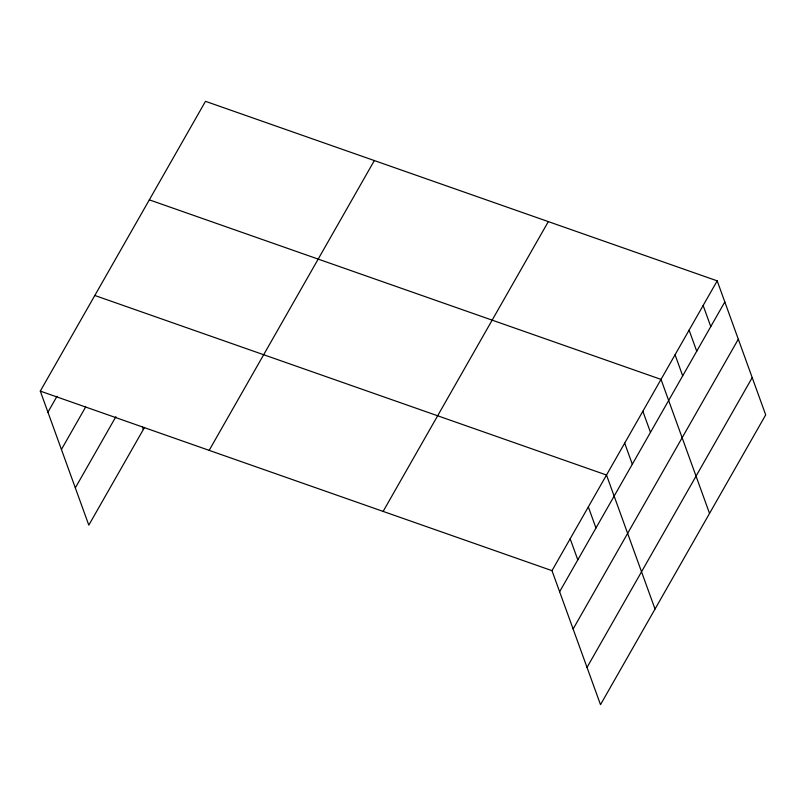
<?xml version="1.0" encoding="UTF-8"?>
<svg xmlns="http://www.w3.org/2000/svg" width="806" height="806" viewBox="0 0 806 806"><rect width="100%" height="100%" fill="white"/><g stroke="black" fill="none" stroke-linecap="round" stroke-linejoin="round"><path stroke-width="1.21" d="M144.536 427.382L88.811 525.139L40.3 391.112L205.49 101.324L717.189 280.861L765.7 414.889L600.51 704.676L551.989 570.658L717.189 280.861M47.937 412.198L57.014 396.26M61.427 449.466L85.658 406.97M75.321 487.872L115.903 416.672M209.157 450.363L374.347 160.565M383.132 511.407L548.322 221.61M559.626 591.745L724.816 301.948M573.116 629.012L738.306 339.215M587.02 667.408L752.21 377.621M149.322 199.848L661.021 379.394L709.532 513.412M94.816 295.48L606.505 475.026L655.026 609.044M40.3 391.112L551.989 570.658M703.144 305.494L710.781 326.581M689.1 330.128L696.737 351.215M675.065 354.761L682.692 375.848M642.845 411.272L650.482 432.359M624.68 443.149L632.307 464.236M588.34 506.903L595.966 527.99M570.164 538.781L577.801 559.868M142.481 427.17L143.327 429.507"/></g></svg>
